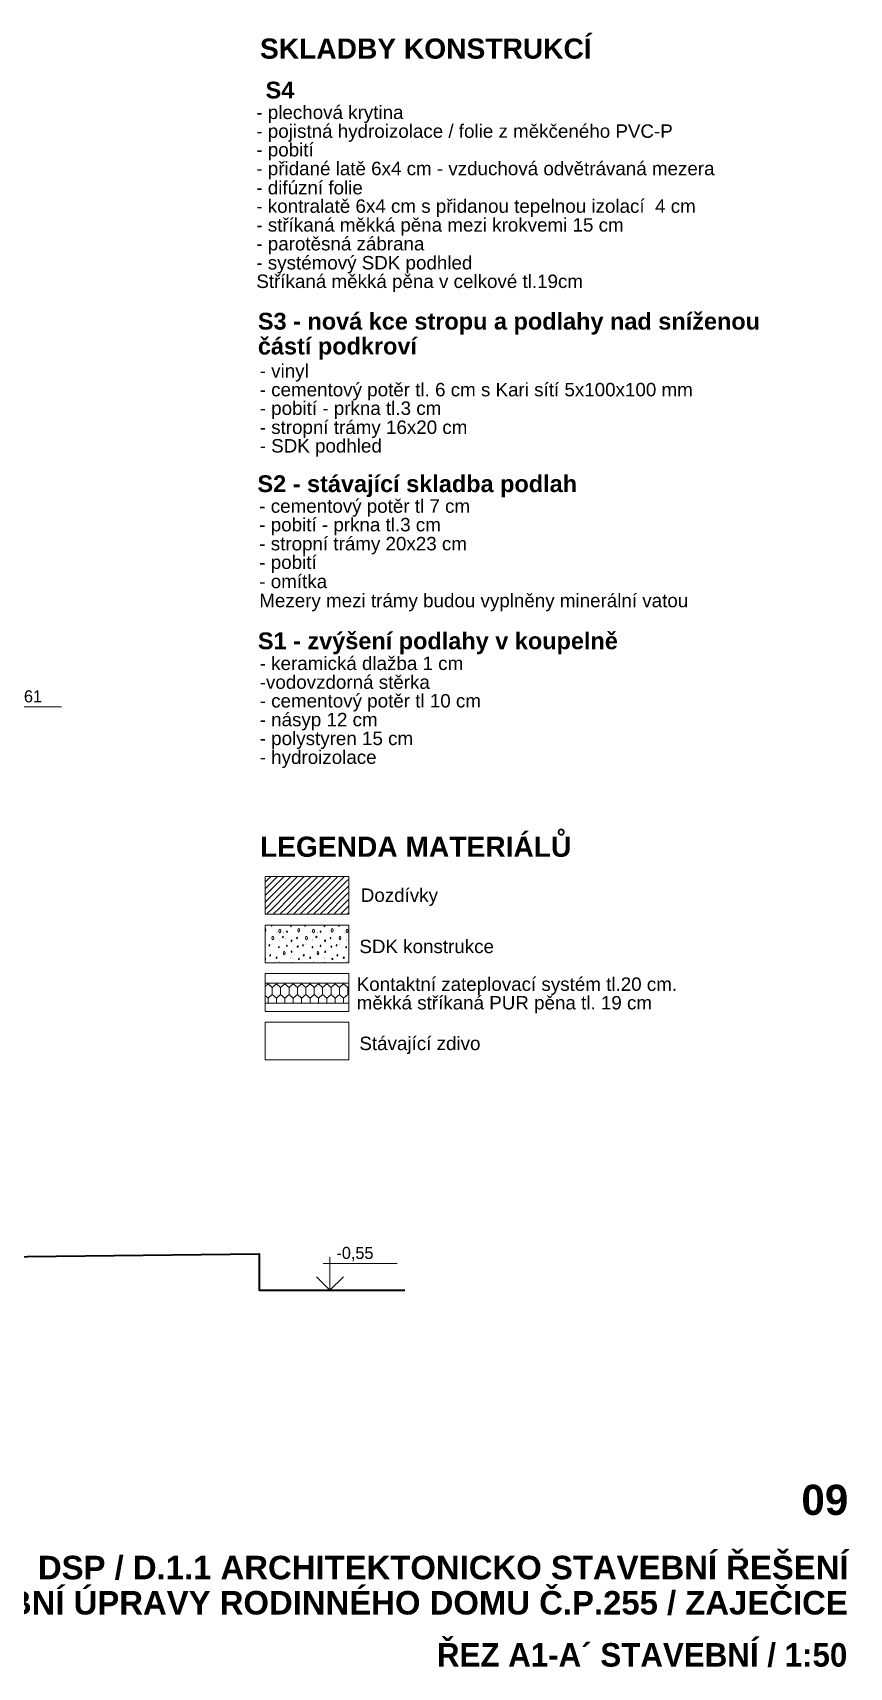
# Model space of a CAD drawing. Header units: millimetres. Extents: x 214.1 to 310.4, y 372.3 to 401.
# Drawn here: x 286.4 to 291.19, y 390.37 to 399.95 of the extents above; entities that cross this region are included whole.
import ezdxf

# ---------------------------------------------------------------- set-up
doc = ezdxf.new("R2010")
doc.units = ezdxf.units.MM
for name, color, linetype in [('PDF2_KOTY-VYS', 7, 'Continuous'), ('PDF2_Legenda_materialu', 7, 'Continuous'), ('PDF2_Obecne', 7, 'Continuous'), ('PDF2_Obecne06_TLUSTA', 7, 'Continuous'), ('PDF2_Rozpiska', 7, 'Continuous'), ('PDF2_Šrafy', 7, 'Continuous')]:
    doc.layers.add(name, color=color, linetype=linetype)
doc.styles.add('PDF Arial', font='')
doc.styles.add('PDF Arial Bold', font='')
doc.styles.get('PDF Arial').set_extended_font_data('Arial')
doc.styles.get('PDF Arial Bold').set_extended_font_data('Arial', bold=True)

msp = doc.modelspace()

# ---------------------------------------------------------------- linework, layer by layer
at = {"layer": 'PDF2_KOTY-VYS', "lineweight": 13}
for points in [[(286.1409, 395.9976), (286.5739, 395.9976)], [(288.1066, 392.7339), (288.1066, 392.7339), (288.5396, 392.7339)], [(288.1459, 392.5764), (288.1459, 392.5764), (288.1459, 392.7732)], [(288.0672, 392.6551), (288.0672, 392.6551), (288.1459, 392.5764), (288.2247, 392.6551)]]:
    msp.add_lwpolyline(points, dxfattribs=at)
at = {"layer": 'PDF2_Legenda_materialu', "lineweight": 13}
for points in [[(287.7655, 394.7812), (288.2562, 394.7812), (288.2562, 395.0026), (288.1671, 395.0026), (287.7655, 395.0026), (287.7655, 394.7812)], [(287.7655, 394.4964), (288.2562, 394.4964), (288.2562, 394.7179), (288.1671, 394.7179), (287.7655, 394.7179), (287.7655, 394.4964)], [(287.7655, 394.2117), (288.2562, 394.2117), (288.2562, 394.4332), (288.1671, 394.4332), (287.7655, 394.4332), (287.7655, 394.2117)], [(287.7655, 393.927), (288.2562, 393.927), (288.2562, 394.1484), (288.1671, 394.1484), (287.7655, 394.1484), (287.7655, 393.927)]]:
    msp.add_lwpolyline(points, close=True, dxfattribs=at)
for points in [[(287.7655, 394.3768), (288.2562, 394.3768)], [(287.7655, 394.2587), (288.2562, 394.2587)]]:
    msp.add_lwpolyline(points, dxfattribs=at)
at = {"layer": 'PDF2_Obecne06_TLUSTA', "lineweight": 35}
msp.add_lwpolyline([(285.6925, 392.7654), (287.7306, 392.789), (287.7306, 392.5764), (288.5855, 392.5764)], dxfattribs=at)
at = {"layer": 'PDF2_Šrafy', "lineweight": 13}
for points in [[(287.7655, 394.9297), (287.8128, 394.977), (287.8384, 395.0026)], [(287.7655, 394.9691), (287.7734, 394.977), (287.799, 395.0026)], [(287.8128, 394.8983), (287.8915, 394.977), (287.9172, 395.0026)], [(287.8521, 394.977), (287.8778, 395.0026)], [(287.8915, 394.8983), (287.9703, 394.977), (287.9959, 395.0026)], [(287.9309, 394.977), (287.9565, 395.0026)], [(287.9703, 394.8983), (288.049, 394.977), (288.0746, 395.0026)], [(288.0096, 394.977), (288.0353, 395.0026)], [(288.049, 394.8983), (288.1277, 394.977), (288.1534, 395.0026)], [(288.0884, 394.977), (288.114, 395.0026)], [(288.1277, 394.8983), (288.2065, 394.977), (288.2321, 395.0026)], [(288.1671, 394.977), (288.1927, 395.0026)], [(288.2458, 394.977), (288.2562, 394.9873)], [(287.7655, 394.8116), (287.7734, 394.8195), (287.8128, 394.8589), (287.8521, 394.8983), (287.8915, 394.9376)], [(287.7655, 394.8904), (287.7734, 394.8983), (287.8128, 394.9376)], [(287.7655, 394.851), (287.8128, 394.8983)], [(287.7744, 394.7812), (287.8128, 394.8195), (287.8915, 394.8983)], [(287.8128, 394.9376), (287.8521, 394.977)], [(287.8138, 394.7812), (287.8521, 394.8195), (287.8915, 394.8589), (287.9309, 394.8983), (287.9703, 394.9376)], [(287.8532, 394.7812), (287.8915, 394.8195), (287.9703, 394.8983)], [(287.8915, 394.9376), (287.9309, 394.977)], [(287.8926, 394.7812), (287.9309, 394.8195), (287.9703, 394.8589), (288.0096, 394.8983), (288.049, 394.9376)], [(287.9319, 394.7812), (287.9703, 394.8195), (288.049, 394.8983)], [(287.9703, 394.9376), (288.0096, 394.977)], [(287.9713, 394.7812), (288.0096, 394.8195), (288.049, 394.8589), (288.0884, 394.8983), (288.1277, 394.9376)], [(288.0107, 394.7812), (288.049, 394.8195), (288.1277, 394.8983)], [(288.049, 394.9376), (288.0884, 394.977)], [(288.05, 394.7812), (288.0884, 394.8195), (288.1277, 394.8589), (288.1671, 394.8983), (288.2065, 394.9376)], [(288.0894, 394.7812), (288.1277, 394.8195), (288.2065, 394.8983)], [(288.1277, 394.9376), (288.1671, 394.977)], [(288.1288, 394.7812), (288.1671, 394.8195), (288.2065, 394.8589), (288.2458, 394.8983), (288.2562, 394.9086)], [(288.2065, 394.9376), (288.2458, 394.977)], [(288.2065, 394.8983), (288.2562, 394.948)], [(288.1681, 394.7812), (288.2065, 394.8195)], [(288.2065, 394.8195), (288.2562, 394.8692)], [(288.2075, 394.7812), (288.2458, 394.8195), (288.2562, 394.8299)], [(287.8023, 394.7179), (287.8014, 394.716), (287.8027, 394.7105), (287.8059, 394.7117), (287.8063, 394.7176), (287.8059, 394.7179)], [(287.9992, 394.7179), (287.9982, 394.716), (287.9996, 394.7105), (288.0027, 394.7117), (288.0031, 394.7176), (288.0028, 394.7179)], [(288.196, 394.7179), (288.1951, 394.716), (288.1964, 394.7105), (288.1996, 394.7117), (288.2, 394.7176), (288.1996, 394.7179)], [(288.2469, 394.7812), (288.2562, 394.7905)], [(287.7655, 394.6772), (287.7693, 394.6786), (287.7712, 394.6888), (287.7679, 394.6971), (287.7655, 394.6964)], [(287.7931, 394.6014), (287.7903, 394.6042), (287.7882, 394.5998), (287.7896, 394.5943), (287.7927, 394.5951)], [(288.0047, 394.6498), (288.0027, 394.6396), (288.0063, 394.6309), (288.0116, 394.6329), (288.0136, 394.6431), (288.0102, 394.6514)], [(288.0102, 394.6514), (288.0047, 394.6498)], [(287.7655, 394.5141), (287.7655, 394.514), (287.7687, 394.5148), (287.7691, 394.5211), (287.7663, 394.5239), (287.7655, 394.5222)], [(287.7927, 394.5951), (287.7931, 394.6014)], [(287.9569, 394.5967), (287.9545, 394.5924), (287.9559, 394.5868), (287.959, 394.5876), (287.9596, 394.5935)], [(287.9596, 394.5935), (287.9569, 394.5967)], [(287.9211, 394.4964), (287.9203, 394.4983), (287.9183, 394.4975), (287.9181, 394.4964)], [(288.1179, 394.4964), (288.1171, 394.4983), (288.1151, 394.4975), (288.115, 394.4964)], [(287.8079, 394.3524), (287.7833, 394.3733), (287.7655, 394.3582)], [(288.2562, 394.357), (288.2508, 394.3524), (288.2262, 394.3733), (288.2016, 394.3524), (288.177, 394.3733), (288.1523, 394.3524), (288.1277, 394.3733), (288.1031, 394.3524), (288.0785, 394.3733), (288.0539, 394.3524), (288.0293, 394.3733), (288.0047, 394.3524), (287.9801, 394.3733), (287.9555, 394.3524), (287.9309, 394.3733), (287.9063, 394.3524), (287.9063, 394.3103), (287.8817, 394.2894), (287.8571, 394.3103), (287.8571, 394.3524), (287.8325, 394.3733), (287.8079, 394.3524), (287.8079, 394.3103), (287.7833, 394.2894), (287.7655, 394.3045)], [(287.7833, 394.3768), (287.7833, 394.3733)], [(287.8325, 394.3768), (287.8325, 394.3733)], [(287.9063, 394.3524), (287.8817, 394.3733), (287.8571, 394.3524)], [(287.8817, 394.3768), (287.8817, 394.3733)], [(287.9309, 394.3768), (287.9309, 394.3733)], [(287.9555, 394.3524), (287.9555, 394.3103), (287.9801, 394.2894), (288.0047, 394.3103), (288.0047, 394.3524)], [(287.9801, 394.3768), (287.9801, 394.3733)], [(288.0293, 394.3768), (288.0293, 394.3733)], [(288.0539, 394.3524), (288.0539, 394.3103), (288.0785, 394.2894), (288.1031, 394.3103), (288.1031, 394.3524)], [(288.0785, 394.3768), (288.0785, 394.3733)], [(288.1277, 394.3768), (288.1277, 394.3733)], [(288.2508, 394.3103), (288.2262, 394.2894), (288.2016, 394.3103), (288.177, 394.2894), (288.1523, 394.3103), (288.1523, 394.3524)], [(288.177, 394.3768), (288.177, 394.3733)], [(288.2016, 394.3103), (288.2016, 394.3524)], [(288.2262, 394.3768), (288.2262, 394.3733)], [(288.2508, 394.3524), (288.2508, 394.3103), (288.2562, 394.3057)], [(287.7833, 394.2894), (287.7833, 394.2683)], [(287.7833, 394.2683), (287.7833, 394.2587)], [(287.8571, 394.3103), (287.8325, 394.2894), (287.8079, 394.3103)], [(287.8325, 394.2894), (287.8325, 394.2683), (287.8325, 394.2587)], [(287.8817, 394.2894), (287.8817, 394.2683)], [(287.8817, 394.2683), (287.8817, 394.2587)], [(287.9555, 394.3103), (287.9309, 394.2894), (287.9063, 394.3103)], [(287.9309, 394.2894), (287.9309, 394.2683), (287.9309, 394.2587)], [(287.9801, 394.2894), (287.9801, 394.2683)], [(287.9801, 394.2683), (287.9801, 394.2587)], [(288.0539, 394.3103), (288.0293, 394.2894), (288.0047, 394.3103)], [(288.0293, 394.2894), (288.0293, 394.2683), (288.0293, 394.2587)], [(288.0785, 394.2894), (288.0785, 394.2683)], [(288.0785, 394.2683), (288.0785, 394.2587)], [(288.1523, 394.3103), (288.1277, 394.2894), (288.1031, 394.3103)], [(288.1277, 394.2894), (288.1277, 394.2683), (288.1277, 394.2587)], [(288.177, 394.2894), (288.177, 394.2683)], [(288.177, 394.2683), (288.177, 394.2587)], [(288.2262, 394.2894), (288.2262, 394.2683), (288.2262, 394.2587)]]:
    msp.add_lwpolyline(points, dxfattribs=at)
for points in [[(287.9197, 394.7144), (287.9169, 394.7176), (287.9147, 394.7132), (287.9161, 394.7077), (287.9193, 394.7085), (287.9197, 394.7144)], [(288.1165, 394.7144), (288.1138, 394.7176), (288.1116, 394.7132), (288.113, 394.7077), (288.1161, 394.7085), (288.1165, 394.7144)], [(287.8134, 394.6514), (287.8079, 394.6498), (287.8059, 394.6396), (287.8094, 394.6309), (287.8147, 394.6329), (287.8167, 394.6431), (287.8134, 394.6514)], [(287.8547, 394.6928), (287.8492, 394.6912), (287.8472, 394.6809), (287.8508, 394.6723), (287.8561, 394.6742), (287.8581, 394.6845), (287.8547, 394.6928)], [(287.8722, 394.6502), (287.8695, 394.653), (287.8673, 394.6487), (287.8687, 394.6431), (287.8716, 394.6439), (287.8722, 394.6502)], [(287.8964, 394.6813), (287.8937, 394.6841), (287.8915, 394.6798), (287.8929, 394.6742), (287.896, 394.675), (287.8964, 394.6813)], [(287.923, 394.6282), (287.9203, 394.6309), (287.9181, 394.6266), (287.9195, 394.6211), (287.9224, 394.6219), (287.923, 394.6282)], [(287.9551, 394.6431), (287.9523, 394.6459), (287.9502, 394.6416), (287.9516, 394.6361), (287.9547, 394.6368), (287.9551, 394.6431)], [(287.9647, 394.6971), (287.9592, 394.6955), (287.9573, 394.6853), (287.9608, 394.6766), (287.9661, 394.6786), (287.9681, 394.6888), (287.9647, 394.6971)], [(287.9899, 394.6014), (287.9872, 394.6042), (287.985, 394.5998), (287.9864, 394.5943), (287.9896, 394.5951), (287.9899, 394.6014)], [(288.0516, 394.6928), (288.046, 394.6912), (288.0441, 394.6809), (288.0476, 394.6723), (288.0529, 394.6742), (288.0549, 394.6845), (288.0516, 394.6928)], [(288.0691, 394.6502), (288.0663, 394.653), (288.0642, 394.6487), (288.0655, 394.6431), (288.0685, 394.6439), (288.0691, 394.6502)], [(288.0933, 394.6813), (288.0905, 394.6841), (288.0884, 394.6798), (288.0897, 394.6742), (288.0929, 394.675), (288.0933, 394.6813)], [(288.1199, 394.6282), (288.1171, 394.6309), (288.1149, 394.6266), (288.1163, 394.6211), (288.1193, 394.6219), (288.1199, 394.6282)], [(288.152, 394.6431), (288.1492, 394.6459), (288.147, 394.6416), (288.1484, 394.6361), (288.1516, 394.6368), (288.152, 394.6431)], [(288.1616, 394.6971), (288.1561, 394.6955), (288.1541, 394.6853), (288.1577, 394.6766), (288.163, 394.6786), (288.1649, 394.6888), (288.1616, 394.6971)], [(288.1868, 394.6014), (288.184, 394.6042), (288.1819, 394.5998), (288.1833, 394.5943), (288.1864, 394.5951), (288.1868, 394.6014)], [(288.2071, 394.6514), (288.2016, 394.6498), (288.1996, 394.6396), (288.2031, 394.6309), (288.2084, 394.6329), (288.2104, 394.6431), (288.2071, 394.6514)], [(288.2484, 394.6928), (288.2429, 394.6912), (288.2409, 394.6809), (288.2445, 394.6723), (288.2498, 394.6742), (288.2518, 394.6845), (288.2484, 394.6928)], [(287.798, 394.5431), (287.7953, 394.5459), (287.7931, 394.5416), (287.7945, 394.5361), (287.7976, 394.5372), (287.798, 394.5431)], [(287.8356, 394.5286), (287.8329, 394.5313), (287.8307, 394.527), (287.8321, 394.5215), (287.8352, 394.5223), (287.8356, 394.5286)], [(287.8494, 394.5908), (287.8466, 394.5935), (287.8445, 394.5892), (287.8458, 394.5837), (287.8488, 394.5849), (287.8494, 394.5908)], [(287.8807, 394.5632), (287.8754, 394.5617), (287.8734, 394.5514), (287.8768, 394.5428), (287.8823, 394.5447), (287.8842, 394.555), (287.8807, 394.5632)], [(287.896, 394.5983), (287.8933, 394.601), (287.8911, 394.5967), (287.8925, 394.5912), (287.8957, 394.592), (287.896, 394.5983)], [(287.9236, 394.5636), (287.9209, 394.5664), (287.9187, 394.562), (287.9201, 394.5565), (287.9232, 394.5573), (287.9236, 394.5636)], [(287.9659, 394.5211), (287.9632, 394.5239), (287.961, 394.5195), (287.9624, 394.514), (287.9655, 394.5148), (287.9659, 394.5211)], [(287.9949, 394.5431), (287.9921, 394.5459), (287.9899, 394.5416), (287.9913, 394.5361), (287.9945, 394.5372), (287.9949, 394.5431)], [(288.0325, 394.5286), (288.0297, 394.5313), (288.0275, 394.527), (288.0289, 394.5215), (288.0321, 394.5223), (288.0325, 394.5286)], [(288.0462, 394.5908), (288.0435, 394.5935), (288.0413, 394.5892), (288.0427, 394.5837), (288.0457, 394.5849), (288.0462, 394.5908)], [(288.0775, 394.5632), (288.0722, 394.5617), (288.0703, 394.5514), (288.0736, 394.5428), (288.0791, 394.5447), (288.0811, 394.555), (288.0775, 394.5632)], [(288.0929, 394.5983), (288.0901, 394.601), (288.088, 394.5967), (288.0894, 394.5912), (288.0925, 394.592), (288.0929, 394.5983)], [(288.1205, 394.5636), (288.1177, 394.5664), (288.1155, 394.562), (288.1169, 394.5565), (288.1201, 394.5573), (288.1205, 394.5636)], [(288.1565, 394.5935), (288.1537, 394.5967), (288.1514, 394.5924), (288.1527, 394.5868), (288.1559, 394.5876), (288.1565, 394.5935)], [(288.1628, 394.5211), (288.16, 394.5239), (288.1579, 394.5195), (288.1592, 394.514), (288.1624, 394.5148), (288.1628, 394.5211)], [(288.1917, 394.5431), (288.189, 394.5459), (288.1868, 394.5416), (288.1882, 394.5361), (288.1913, 394.5372), (288.1917, 394.5431)], [(288.2293, 394.5286), (288.2266, 394.5313), (288.2244, 394.527), (288.2258, 394.5215), (288.2289, 394.5223), (288.2293, 394.5286)], [(288.2431, 394.5908), (288.2403, 394.5935), (288.2382, 394.5892), (288.2396, 394.5837), (288.2425, 394.5849), (288.2431, 394.5908)]]:
    msp.add_lwpolyline(points, close=True, dxfattribs=at)
at = {"layer": 'PDF2_Šrafy', "transparency": 33554559}
for points in [[(287.8045, 394.6061), (287.8071, 394.6087), (287.8071, 394.6036), (287.8096, 394.6061)], [(287.8325, 394.6754), (287.835, 394.678), (287.835, 394.6729), (287.8376, 394.6754)], [(287.8457, 394.6302), (287.8482, 394.6327), (287.8482, 394.6276), (287.8508, 394.6302)], [(287.8722, 394.6731), (287.8748, 394.6756), (287.8748, 394.6705), (287.8773, 394.6731)], [(287.8834, 394.638), (287.886, 394.6406), (287.886, 394.6355), (287.8886, 394.638)], [(288.0014, 394.6061), (288.0039, 394.6087), (288.0039, 394.6036), (288.0065, 394.6061)], [(288.0293, 394.6754), (288.0319, 394.678), (288.0319, 394.6729), (288.0344, 394.6754)], [(288.0425, 394.6302), (288.0451, 394.6327), (288.0451, 394.6276), (288.0476, 394.6302)], [(288.0691, 394.6731), (288.0716, 394.6756), (288.0716, 394.6705), (288.0742, 394.6731)], [(288.0803, 394.638), (288.0829, 394.6406), (288.0829, 394.6355), (288.0854, 394.638)], [(288.1982, 394.6061), (288.2008, 394.6087), (288.2008, 394.6036), (288.2033, 394.6061)], [(288.2262, 394.6754), (288.2287, 394.678), (288.2287, 394.6729), (288.2313, 394.6754)], [(288.2394, 394.6302), (288.2419, 394.6327), (288.2419, 394.6276), (288.2445, 394.6302)], [(287.8496, 394.5046), (287.8521, 394.5071), (287.8521, 394.502), (287.8547, 394.5046)], [(287.9132, 394.5246), (287.9157, 394.5272), (287.9157, 394.5221), (287.9183, 394.5246)], [(288.0464, 394.5046), (288.049, 394.5071), (288.049, 394.502), (288.0516, 394.5046)], [(288.11, 394.5246), (288.1126, 394.5272), (288.1126, 394.5221), (288.1151, 394.5246)], [(288.2433, 394.5046), (288.2458, 394.5071), (288.2458, 394.502), (288.2484, 394.5046)]]:
    msp.add_solid(points, dxfattribs=at)

# ---------------------------------------------------------------- texts
at = {"layer": 'PDF2_KOTY-VYS', "char_height": 0.070878, "attachment_point": 7, "style": 'PDF Arial'}
for s, insert in [('\\W0.960383;+3,61', (286.2184, 396.0102)), ('\\W0.960383;-0,55', (288.1841, 392.7465))]:
    msp.add_mtext(s, dxfattribs=dict(at, insert=insert))
at = {"layer": 'PDF2_Legenda_materialu', "attachment_point": 7}
for s, insert, char_height, style in [('LEGENDA MATERIÁLŮ', (287.736, 395.1163), 0.11813, 'PDF Arial Bold'), ('Dozdívky ', (288.3267, 394.8298), 0.07875, 'PDF Arial'), ('SDK konstrukce', (288.3184, 394.5519), 0.078754, 'PDF Arial'), ('Kontaktní zateplovací systém tl.20 cm.', (288.3027, 394.308), 0.078754, 'PDF Arial'), ('měkká stříkaná PUR pěna tl. 19 cm', (288.3027, 394.1991), 0.078754, 'PDF Arial'), ('Stávající zdivo', (288.3184, 393.9607), 0.078754, 'PDF Arial')]:
    msp.add_mtext(s, dxfattribs=dict(at, insert=insert, char_height=char_height, style=style))
at = {"layer": 'PDF2_Obecne', "attachment_point": 7}
for s, insert, char_height, style in [('SKLADBY KONSTRUKCÍ', (287.736, 399.7962), 0.11813, 'PDF Arial Bold'), ('S4', (287.7691, 399.5632), 0.09844, 'PDF Arial Bold'), ('- plechová krytina', (287.7148, 399.4201), 0.078754, 'PDF Arial'), ('- pojistná hydroizolace / folie z měkčeného PVC-P', (287.7148, 399.3099), 0.078754, 'PDF Arial'), ('- pobití', (287.7148, 399.2009), 0.07875, 'PDF Arial'), ('- přidané latě 6x4 cm - vzduchová odvětrávaná mezera', (287.7148, 399.0907), 0.078754, 'PDF Arial'), ('- difúzní folie', (287.7148, 399.001), 0.078754, 'PDF Arial'), ('- kontralatě 6x4 cm s přidanou tepelnou izolací  4 cm', (287.7148, 398.8702), 0.078754, 'PDF Arial'), ('- stříkaná měkká pěna mezi krokvemi 15 cm ', (287.7148, 398.76), 0.078754, 'PDF Arial'), ('- parotěsná zábrana', (287.7148, 398.6498), 0.078754, 'PDF Arial'), ('- systémový SDK podhled', (287.7148, 398.5382), 0.078754, 'PDF Arial'), ('Stříkaná měkká pěna v celkové tl.19cm', (287.7148, 398.4293), 0.078754, 'PDF Arial'), ('S3 - nová kce stropu a podlahy nad sníženou', (287.7238, 398.1795), 0.098442, 'PDF Arial Bold'), ('částí podkroví', (287.7238, 398.0337), 0.098442, 'PDF Arial Bold'), ('- vinyl', (287.7346, 397.9043), 0.07875, 'PDF Arial'), ('- cementový potěr tl. 6 cm s Kari sítí 5x100x100 mm', (287.7346, 397.7941), 0.078754, 'PDF Arial'), ('- pobití - prkna tl.3 cm', (287.7346, 397.6851), 0.078754, 'PDF Arial'), ('- stropní trámy 16x20 cm', (287.7346, 397.5736), 0.078754, 'PDF Arial'), ('- SDK podhled', (287.7346, 397.4647), 0.078754, 'PDF Arial'), ('S2 - stávající skladba podlah', (287.7213, 397.2266), 0.098442, 'PDF Arial Bold'), ('- cementový potěr tl 7 cm', (287.7321, 397.1113), 0.078754, 'PDF Arial'), ('- pobití - prkna tl.3 cm', (287.7321, 397.0024), 0.078754, 'PDF Arial'), ('- stropní trámy 20x23 cm', (287.7321, 396.8909), 0.078754, 'PDF Arial'), ('- pobití', (287.7321, 396.7819), 0.07875, 'PDF Arial'), ('- omítka', (287.7321, 396.6922), 0.07875, 'PDF Arial'), ('Mezery mezi trámy budou vyplněny minerální vatou', (287.7321, 396.5574), 0.078754, 'PDF Arial'), ('S1 - zvýšení podlahy v koupelně', (287.7238, 396.3053), 0.098442, 'PDF Arial Bold'), ('- keramická dlažba 1 cm', (287.7346, 396.2119), 0.078754, 'PDF Arial'), ('-vodovzdorná stěrka', (287.7346, 396.1017), 0.078754, 'PDF Arial'), ('- cementový potěr tl 10 cm', (287.7346, 395.9696), 0.078754, 'PDF Arial'), ('- násyp 12 cm', (287.7346, 395.8593), 0.078754, 'PDF Arial'), ('- polystyren 15 cm', (287.7346, 395.7491), 0.078754, 'PDF Arial'), ('- hydroizolace', (287.7346, 395.6389), 0.078754, 'PDF Arial')]:
    msp.add_mtext(s, dxfattribs=dict(at, insert=insert, char_height=char_height, style=style))
at = {"layer": 'PDF2_Rozpiska', "attachment_point": 7, "style": 'PDF Arial Bold'}
for s, insert, char_height in [('09', (290.9079, 391.2562), 0.1772), ('DSP / D.1.1 ARCHITEKTONICKO STAVEBNÍ ŘEŠENÍ', (286.4351, 390.8775), 0.137819), ('DSP / D.1.1 ARCHITEKTONICKO STAVEBNÍ ŘEŠENÍ', (286.4351, 390.8775), 0.137819), ('STAVEBNÍ ÚPRAVY RODINNÉHO DOMU Č.P.255 / ZAJEČICE', (285.6175, 390.6709), 0.137819), ('STAVEBNÍ ÚPRAVY RODINNÉHO DOMU Č.P.255 / ZAJEČICE', (285.6175, 390.6709), 0.137819), ('\\W0.952381;ŘEZ A1-A´ STAVEBNÍ / 1:50', (288.7728, 390.3654), 0.137819)]:
    msp.add_mtext(s, dxfattribs=dict(at, insert=insert, char_height=char_height))

doc.saveas('drawing.dxf')
